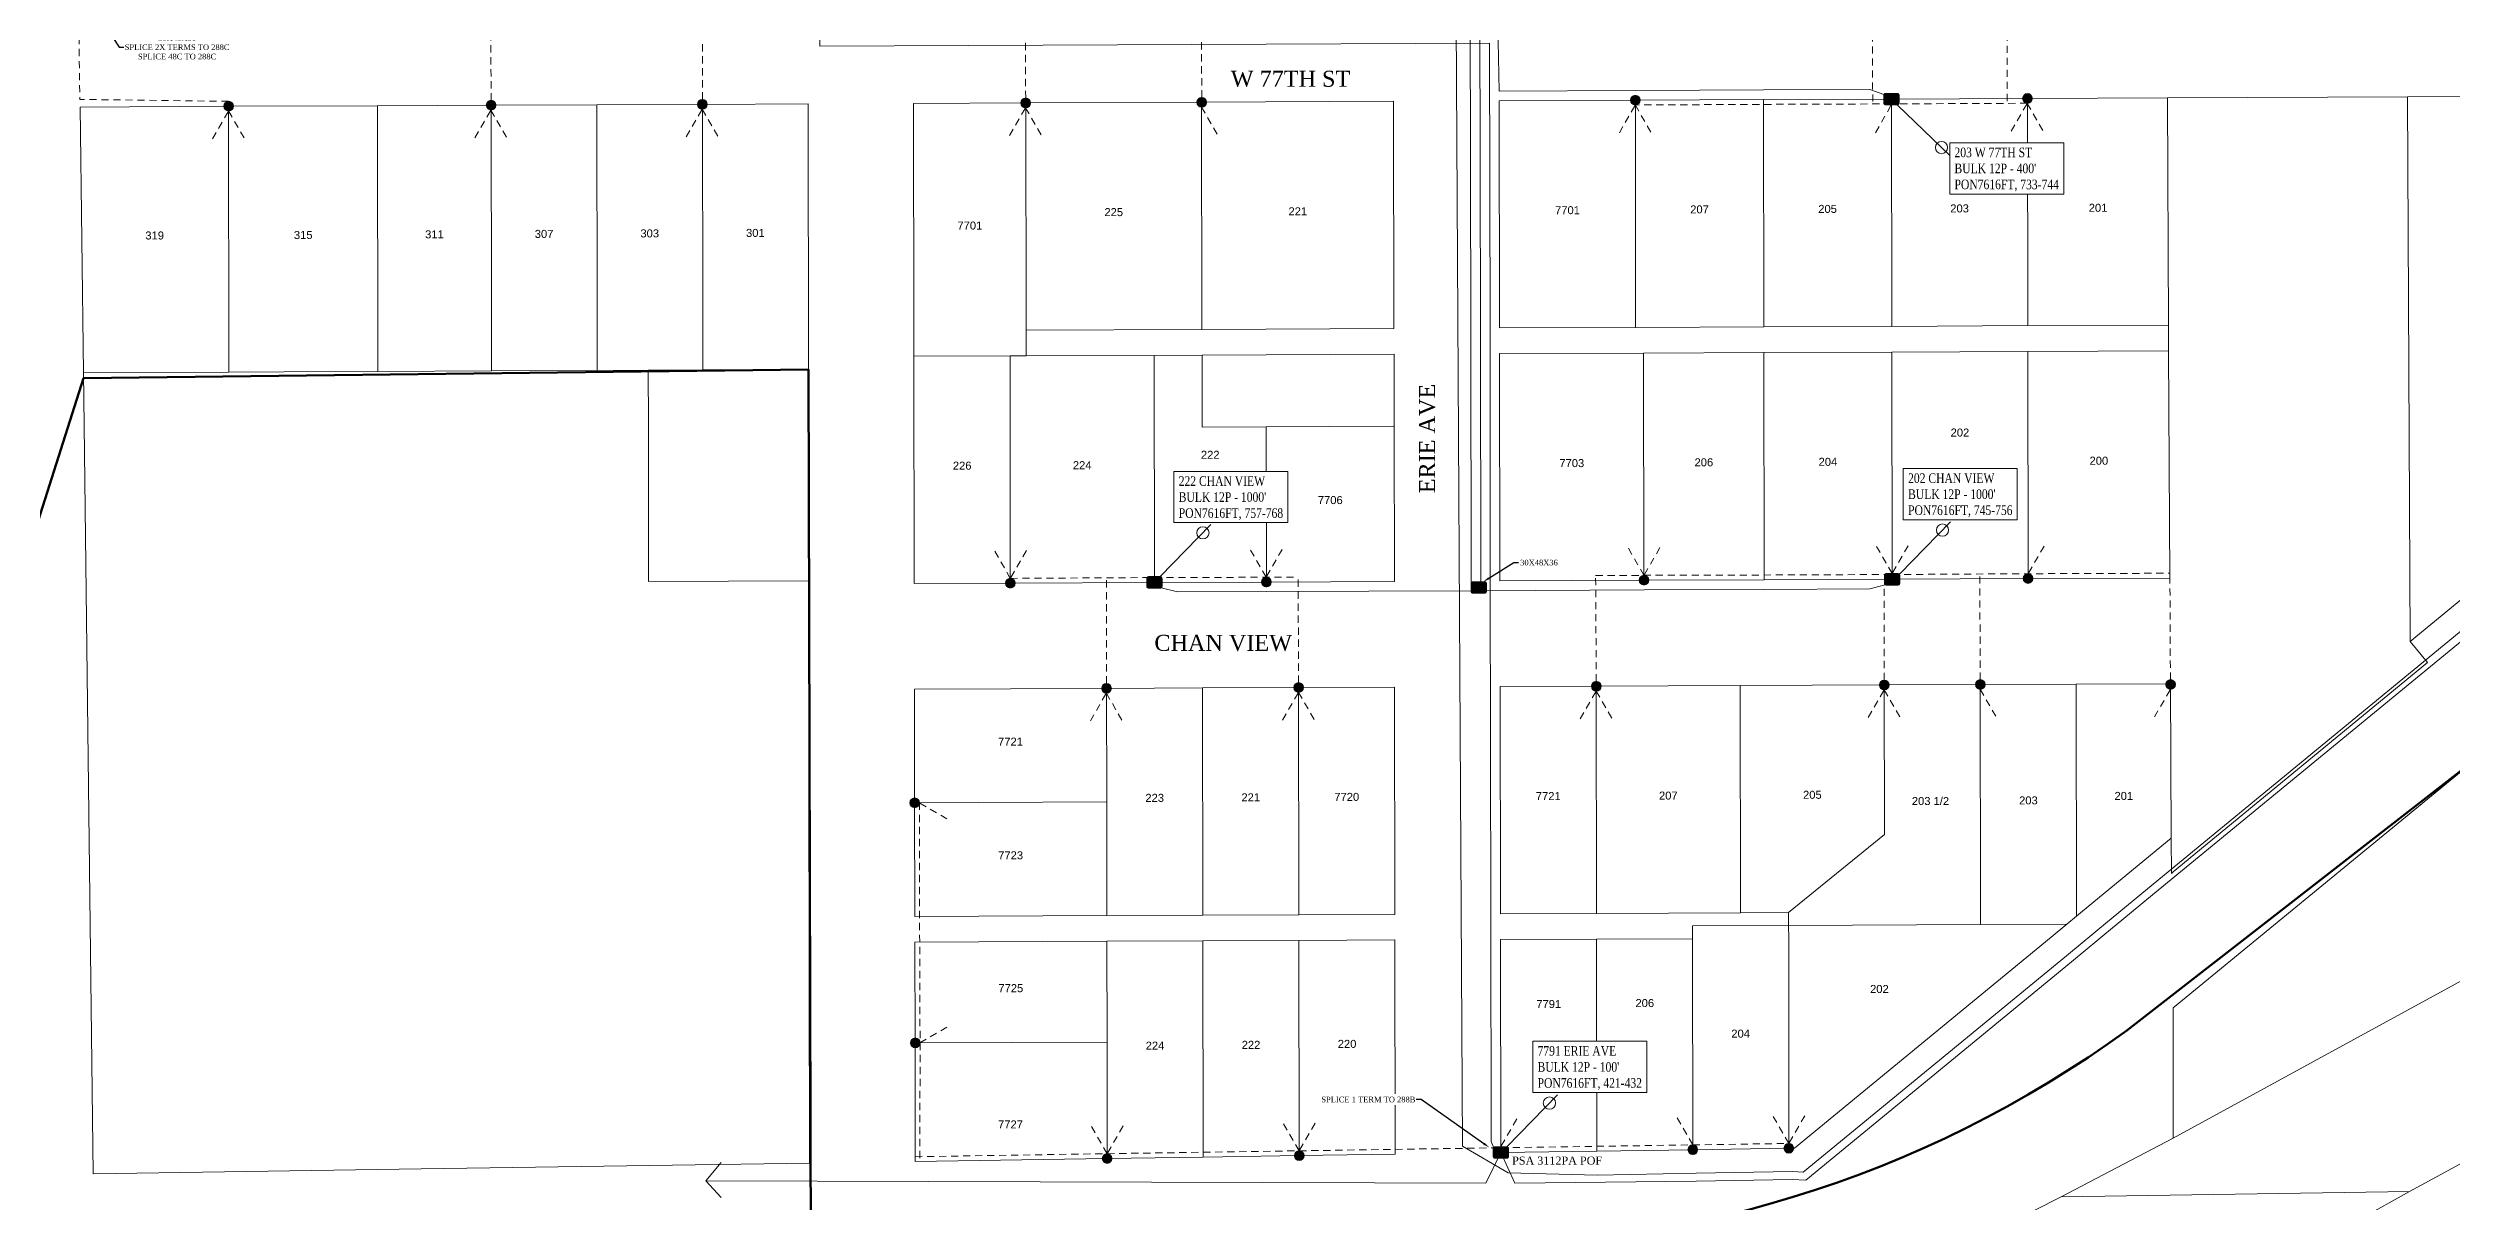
# Model space of a CAD drawing. Header units: feet. Extents: x 2741712 to 2750472, y 1004852 to 1013442.
# Drawn here: x 2746243 to 2747744, y 1007264 to 1007985 of the extents above; entities that cross this region are included whole.
import ezdxf
from ezdxf import colors
from ezdxf.entities.mleader import LeaderData, LeaderLine
from ezdxf.enums import TextEntityAlignment as Align
from ezdxf.lldxf.tags import DXFTag
from ezdxf.math import Vec2, Vec3

# ---------------------------------------------------------------- set-up
doc = ezdxf.new("R2010")
doc.units = ezdxf.units.FT
doc.header["$LTSCALE"] = 0.015
doc.header["$MEASUREMENT"] = 0
doc.linetypes.add('DASHED', pattern=[5, 3, -2])
for name, color, linetype, lineweight in [('288B', 112, '288B', 5), ('DETAIL', 7, 'Continuous', 5), ('DROP BURIED', 7, 'DASHED', 5), ('F1', 112, 'F1', 5), ('PROP_TEL', 6, 'Continuous', 5), ('Route_3_PSAs', 1, 'Continuous', 100), ('RUNNING LINE (UNDERGROUND)', 10, 'Continuous', 40), ('TAIL', 1, 'MST', 5), ('TELEPHONE STRUCT-EX', 30, 'Continuous', 5), ('TELEPHONE STRUCT-PROP', 6, 'Continuous', 5), ('TERMINALS', 7, 'Continuous', 5)]:
    doc.layers.add(name, color=color, linetype=linetype, lineweight=lineweight)
for name, color, linetype in [('AddressesCarver', 7, 'DASHED'), ('Carver County Parcels', 7, 'Continuous'), ('pole', 30, 'Continuous'), ('STREET NAME', 7, 'Continuous')]:
    doc.layers.add(name, color=color, linetype=linetype)
doc.styles.add('Dimensions 100', font='arial.ttf')
doc.styles.add('Line', font='txt.shx', dxfattribs={"height": 3})
doc.styles.add('SIMPLEX', font='times.ttf', dxfattribs={"width": 0.8})
doc.styles.get("Standard").update_dxf_attribs({"font": 'times.ttf'})
doc.styles.add('Utilities', font='arial.ttf', dxfattribs={"height": 2.5})
tags = doc.linetypes.add('288B', pattern='A,80,-5,["288B",Line,S=1.5,R=0,X=0,Y=-1.5],-24', length=109).pattern_tags.tags
tags[6] = DXFTag(74, 10)
tags = doc.linetypes.add('BBF', pattern='A,100,-5,["BBF",Line,S=1,R=0,X=0,Y=-1.5],-12', length=117).pattern_tags.tags
tags[6] = DXFTag(74, 10)
tags = doc.linetypes.add('F1', pattern='A,15,-5,["F1",Line,S=1.5,R=0,X=0,Y=-1.5],-12', length=32).pattern_tags.tags
tags[6] = DXFTag(74, 10)
tags = doc.linetypes.add('MST', pattern='A,5,-5,5,-5,["TAIL",Line,S=1.5,R=0,X=0,Y=-1.5],-20', length=40).pattern_tags.tags
tags[10] = DXFTag(74, 10)

# ---------------------------------------------------------------- blocks, each defined once
blk = doc.blocks.new('ACMAP_ANN_TEMPLATE_AddressCarver')
at = {"layer": 'AddressesCarver', "style": 'Dimensions 100'}
blk.add_attdef('AddressCarver', text='', height=5, dxfattribs=at).set_placement((0, 0), align=Align.CENTER)
blk = doc.blocks.new('EX HH')
at = {"ltscale": 40, "true_color": 0xffffff}
h = blk.add_hatch(color=7, dxfattribs=at)
h.dxf.hatch_style = 1
h.paths.add_polyline_path([(-0.061, -0.031, 0.414214), (-0.046, -0.046), (0.046, -0.046, 0.414214), (0.061, -0.031), (0.061, 0.031, 0.414214), (0.046, 0.046), (-0.046, 0.046, 0.414214), (-0.061, 0.031)])
at = {"color": 30, "const_width": 0.005, "flags": 128}
blk.add_lwpolyline([(-0.061, 0.031), (-0.061, -0.031, 0.414214), (-0.046, -0.046), (0.046, -0.046, 0.414214), (0.061, -0.031), (0.061, 0.031, 0.414214), (0.046, 0.046), (-0.046, 0.046, 0.414214)], format="xyb", close=True, dxfattribs=at)
at = {"layer": 'RUNNING LINE (UNDERGROUND)', "color": 7, "lineweight": -3, "flags": 128}
blk.add_lwpolyline([(-0.054, 0.031), (-0.054, -0.031, 0.414214), (-0.046, -0.038), (0.046, -0.038, 0.414214), (0.054, -0.031), (0.054, 0.031, 0.414214), (0.046, 0.038), (-0.046, 0.038, 0.414214)], format="xyb", close=True, dxfattribs=at)
at = {"layer": 'TELEPHONE STRUCT-PROP', "color": 30, "style": 'Utilities'}
blk.add_text('HH', height=0.05, dxfattribs=at).set_placement((0, 0), align=Align.MIDDLE_CENTER)
blk = doc.blocks.new('NEW HH')
at = {"ltscale": 40, "true_color": 0xffffff}
h = blk.add_hatch(color=7, dxfattribs=at)
h.dxf.hatch_style = 1
h.paths.add_polyline_path([(-0.061, -0.031, 0.414214), (-0.046, -0.046), (0.046, -0.046, 0.414214), (0.061, -0.031), (0.061, 0.031, 0.414214), (0.046, 0.046), (-0.046, 0.046, 0.414214), (-0.061, 0.031)])
at = {"layer": 'RUNNING LINE (UNDERGROUND)', "color": 6, "lineweight": 0, "const_width": 0.005, "flags": 128}
blk.add_lwpolyline([(-0.061, 0.031), (-0.061, -0.031, 0.414214), (-0.046, -0.046), (0.046, -0.046, 0.414214), (0.061, -0.031), (0.061, 0.031, 0.414214), (0.046, 0.046), (-0.046, 0.046, 0.414214)], format="xyb", close=True, dxfattribs=at)
at = {"layer": 'TELEPHONE STRUCT-PROP', "color": 18, "true_color": 0x000000, "style": 'Utilities'}
blk.add_text('HH', height=0.05, dxfattribs=at).set_placement((0, 0), align=Align.MIDDLE_CENTER)
blk = doc.blocks.new('Proposed FlowerPot')
at = {"lineweight": 5, "ltscale": 100, "true_color": 0xffffff}
h = blk.add_hatch(color=7, dxfattribs=at)
h.dxf.hatch_style = 1
h.paths.add_polyline_path([(-0.06, 0, 0.414214), (0, -0.06, 0.414214), (0.06, 0, 0.414214), (0, 0.06, 0.414214)])
at = {"lineweight": 5, "ltscale": 100}
blk.add_circle((0, 0), 0.0604, dxfattribs=at)
at = {"layer": 'RUNNING LINE (UNDERGROUND)', "color": 6, "lineweight": 5, "const_width": 0.00907, "flags": 128}
blk.add_lwpolyline([(-0.06, 0, -0.414214), (0, 0.06, -0.414214), (0.06, 0, -0.414214), (0, -0.06, -0.414214), (-0.06, 0)], format="xyb", dxfattribs=at)
at = {"color": 18, "linetype": 'ByBlock', "lineweight": 5, "ltscale": 100, "true_color": 0x000000, "style": 'Dimensions 100'}
blk.add_text('F', height=0.0744, dxfattribs=at).set_placement((-0.029, -0.037))
blk = doc.blocks.new('TERMINAL')
at = {"lineweight": 5, "ltscale": 0.5, "flags": 128}
blk.add_lwpolyline([(-0.1, -0.6), (-0.1, 44.8)], dxfattribs=at)
at = {"lineweight": 5, "ltscale": 0.5}
blk.add_circle((-0.1, 37.6), 3.83, dxfattribs=at)

msp = doc.modelspace()

# ---------------------------------------------------------------- linework, layer by layer
at = {"layer": '288B', "lineweight": 5, "ltscale": 100, "flags": 128}
msp.add_lwpolyline([(2746722, 1008138.5), (2746736.5, 1008127.6), (2746736.6, 1007999.7), (2747122.4, 1008001.6), (2747126.4, 1007299.2), (2747154.9, 1007282.7), (2747210.5, 1007281.2), (2747272.4, 1007282.5), (2747332.4, 1007283.4), (2747339.2, 1007283.1), (2747503.6, 1007418.3), (2747513.4, 1007426.4), (2747519.5, 1007431.4), (2747523.2, 1007434.4), (2747554.3, 1007460), (2747739.6, 1007612.4), (2747947.3, 1007783.3), (2747945.8, 1007814.6)], dxfattribs=at)
at = {"layer": 'Carver County Parcels', "lineweight": 5, "ltscale": 100}
for p, q in [((2746355.4, 1007949), (2746262.7, 1007948.4)), ((2746262.7, 1007948.4), (2746264.7, 1007782.5)), ((2746448.4, 1007949.2), (2746355.4, 1007949)), ((2746355.4, 1007949), (2746355.6, 1007782.9)), ((2746485.7, 1007949.4), (2746448.4, 1007949.2)), ((2746448.4, 1007949.2), (2746448.6, 1007783.3)), ((2746519.4, 1007949.6), (2746485.7, 1007949.4)), ((2746585.4, 1007949.8), (2746519.4, 1007949.6)), ((2746519.6, 1007816.6), (2746519.4, 1007949.6)), ((2746651.4, 1007950.1), (2746585.4, 1007949.8)), ((2746585.6, 1007816.9), (2746585.4, 1007949.8)), ((2746717.4, 1007950.4), (2746651.4, 1007950.1)), ((2746651.6, 1007817.2), (2746651.4, 1007950.1)), ((2746717.6, 1007784.5), (2746717.4, 1007950.4)), ((2746783.4, 1007950.7), (2746783.6, 1007808.7)), ((2746853.4, 1007951), (2746853.6, 1007809)), ((2746853.6, 1007809), (2746853.4, 1007951)), ((2746963.3, 1007951.5), (2746963.5, 1007809.5)), ((2747083.5, 1007810.1), (2747083.3, 1007952)), ((2747149.3, 1007952.3), (2747149.5, 1007810.4)), ((2747234.3, 1007952.7), (2747234.5, 1007810.8)), ((2747314.5, 1007811.1), (2747314.3, 1007953.1)), ((2747479.3, 1007953.8), (2747394.3, 1007953.4)), ((2747394.3, 1007953.4), (2747394.5, 1007811.4)), ((2747566.7, 1007954.2), (2747479.3, 1007953.8)), ((2747479.5, 1007811.9), (2747479.3, 1007953.8)), ((2747716.7, 1007954.9), (2747566.7, 1007954.2)), ((2747566.7, 1007954.2), (2747567.5, 1007812.2)), ((2747761.3, 1007955.1), (2747716.7, 1007954.9)), ((2747716.7, 1007954.9), (2747718.5, 1007614.5)), ((2746519.6, 1007783.6), (2746519.6, 1007816.6)), ((2746519.6, 1007816.6), (2746519.6, 1007816.6)), ((2746585.6, 1007816.9), (2746585.6, 1007816.9)), ((2746585.6, 1007816.9), (2746585.6, 1007783.9)), ((2746651.6, 1007817.2), (2746651.6, 1007817.2)), ((2746651.6, 1007817.2), (2746651.6, 1007784.2)), ((2746783.6, 1007808.7), (2746783.6, 1007792.7)), ((2746783.6, 1007808.7), (2746783.6, 1007808.7)), ((2746853.6, 1007809), (2746963.5, 1007809.5)), ((2746853.6, 1007793), (2746853.6, 1007809)), ((2746963.5, 1007809.5), (2747083.5, 1007810.1)), ((2746963.5, 1007809.5), (2746963.5, 1007809.5)), ((2747083.5, 1007810.1), (2747083.5, 1007810.1)), ((2747149.5, 1007810.4), (2747234.5, 1007810.8)), ((2747234.5, 1007810.8), (2747314.5, 1007811.1)), ((2747234.5, 1007810.8), (2747234.5, 1007810.8)), ((2747314.5, 1007811.1), (2747394.5, 1007811.4)), ((2747314.5, 1007811.1), (2747314.5, 1007811.1)), ((2747394.5, 1007811.4), (2747479.5, 1007811.9)), ((2747394.5, 1007811.4), (2747394.5, 1007811.4)), ((2747479.5, 1007811.9), (2747567.5, 1007812.2)), ((2747479.5, 1007811.9), (2747479.5, 1007811.9)), ((2747567.5, 1007812.2), (2747567.5, 1007796.2)), ((2747567.5, 1007812.2), (2747567.5, 1007812.2)), ((2746933.6, 1007793.3), (2746853.6, 1007793)), ((2746963.6, 1007793.5), (2746933.6, 1007793.3)), ((2746933.6, 1007793.3), (2746933.8, 1007651.5)), ((2747083.6, 1007794.1), (2746963.6, 1007793.5)), ((2746963.6, 1007793.5), (2746963.6, 1007748.5)), ((2746963.6, 1007793.5), (2746963.6, 1007793.5)), ((2747083.6, 1007749.1), (2747083.6, 1007794.1)), ((2747239.5, 1007794.7), (2747149.5, 1007794.4)), ((2747149.5, 1007794.4), (2747149.7, 1007652.4)), ((2747314.5, 1007795.1), (2747239.5, 1007794.7)), ((2747239.7, 1007652.9), (2747239.5, 1007794.7)), ((2747394.5, 1007795.4), (2747314.5, 1007795.1)), ((2747314.7, 1007653.1), (2747314.5, 1007795.1)), ((2747479.5, 1007795.7), (2747394.5, 1007795.4)), ((2747394.5, 1007795.4), (2747394.7, 1007653.4)), ((2747567.5, 1007796.2), (2747479.5, 1007795.7)), ((2747479.7, 1007653.9), (2747479.5, 1007795.7)), ((2747568.3, 1007654.2), (2747567.5, 1007796.2)), ((2746264.7, 1007782.5), (2746355.6, 1007782.9)), ((2746264.7, 1007782.5), (2746265.1, 1007749.5)), ((2746389.8, 1007783), (2746355.6, 1007782.9)), ((2746355.6, 1007782.9), (2746355.6, 1007782.9)), ((2746448.6, 1007783.3), (2746389.8, 1007783)), ((2746448.6, 1007783.3), (2746519.6, 1007783.6)), ((2746448.6, 1007783.3), (2746448.6, 1007783.3)), ((2746585.6, 1007783.9), (2746519.6, 1007783.6)), ((2746617.6, 1007784), (2746585.6, 1007783.9)), ((2746617.6, 1007784), (2746651.6, 1007784.2)), ((2746617.7, 1007751), (2746617.6, 1007784)), ((2746651.6, 1007784.2), (2746717.6, 1007784.5)), ((2746717.7, 1007751.5), (2746717.6, 1007784.5)), ((2746717.6, 1007784.5), (2746717.6, 1007784.5)), ((2746843.6, 1007793), (2746783.6, 1007792.7)), ((2746783.6, 1007792.7), (2746843.6, 1007793)), ((2746783.6, 1007792.7), (2746783.8, 1007650.7)), ((2746853.6, 1007793), (2746843.6, 1007793)), ((2746843.6, 1007793), (2746843.8, 1007651)), ((2746843.8, 1007651), (2746843.6, 1007793)), ((2746265.1, 1007749.5), (2746270.8, 1007282)), ((2746617.8, 1007652), (2746617.7, 1007751)), ((2746617.7, 1007751), (2746617.7, 1007751)), ((2746717.8, 1007652.5), (2746717.7, 1007751.5)), ((2746717.7, 1007751.5), (2746717.7, 1007751.5)), ((2747003.6, 1007748.7), (2746963.6, 1007748.5)), ((2747083.2, 1007749.1), (2747003.6, 1007748.7)), ((2747003.8, 1007651.7), (2747003.6, 1007748.7)), ((2747083.2, 1007749.1), (2747083.6, 1007749.1)), ((2747083.8, 1007652.1), (2747083.6, 1007749.1)), ((2747083.6, 1007749.1), (2747083.6, 1007749.1)), ((2747950.7, 1007698), (2747570.4, 1007385.7)), ((2746617.8, 1007652), (2746717.8, 1007652.5)), ((2746718.3, 1007288.7), (2746717.8, 1007652.5)), ((2746783.8, 1007650.7), (2746843.8, 1007651)), ((2746843.8, 1007651), (2746933.8, 1007651.5)), ((2746843.8, 1007651), (2746843.8, 1007651)), ((2746933.8, 1007651.5), (2746933.8, 1007651.5)), ((2747083.8, 1007652.1), (2747083.8, 1007652.1)), ((2747239.7, 1007652.9), (2747239.7, 1007652.9)), ((2747314.7, 1007653.1), (2747314.7, 1007653.1)), ((2747394.7, 1007653.4), (2747394.7, 1007653.4)), ((2747479.7, 1007653.9), (2747479.7, 1007653.9)), ((2747718, 1007270.9), (2748355.3, 1007619.1)), ((2747718.5, 1007614.5), (2747718.5, 1007614.5)), ((2746903.9, 1007585.3), (2746783.9, 1007584.8)), ((2746783.9, 1007584.8), (2746784, 1007513.8)), ((2746963.9, 1007585.6), (2746903.9, 1007585.3)), ((2746903.9, 1007585.3), (2746904, 1007514.3)), ((2747023.9, 1007585.8), (2746963.9, 1007585.6)), ((2746963.9, 1007585.6), (2746964.1, 1007443.6)), ((2747083.9, 1007586.1), (2747023.9, 1007585.8)), ((2747023.9, 1007585.8), (2747024.1, 1007443.8)), ((2747084.1, 1007444.1), (2747083.9, 1007586.1)), ((2747209.8, 1007586.6), (2747149.8, 1007586.4)), ((2747149.8, 1007586.4), (2747150, 1007444.4)), ((2747299.8, 1007587), (2747209.8, 1007586.6)), ((2747210, 1007444.7), (2747209.8, 1007586.6)), ((2747389.8, 1007587.4), (2747299.8, 1007587)), ((2747300, 1007445.1), (2747299.8, 1007587)), ((2747449.8, 1007587.7), (2747389.8, 1007587.4)), ((2747389.8, 1007587.4), (2747390, 1007493.9)), ((2747509.8, 1007588), (2747449.8, 1007587.7)), ((2747449.8, 1007587.7), (2747450, 1007445.7)), ((2747568.6, 1007588.2), (2747509.8, 1007588)), ((2747510, 1007443), (2747509.8, 1007588)), ((2747568.6, 1007588.2), (2747569.1, 1007491.7)), ((2747570.4, 1007304.2), (2748056.2, 1007569.7)), ((2746784, 1007513.8), (2746904, 1007514.3)), ((2746784, 1007513.8), (2746784.1, 1007442.8)), ((2746904, 1007514.3), (2746904, 1007514.3)), ((2746904, 1007514.3), (2746904.1, 1007443.3)), ((2747390, 1007493.9), (2747330, 1007445.2)), ((2747390, 1007493.9), (2747390, 1007493.9)), ((2747569.1, 1007491.7), (2747569.1, 1007491.7)), ((2746784.1, 1007442.8), (2746904.1, 1007443.3)), ((2746904.1, 1007443.3), (2746964.1, 1007443.6)), ((2746904.1, 1007443.3), (2746904.1, 1007443.3)), ((2746964.1, 1007443.6), (2747024.1, 1007443.8)), ((2746964.1, 1007443.6), (2746964.1, 1007443.6)), ((2747024.1, 1007443.8), (2747084.1, 1007444.1)), ((2747024.1, 1007443.8), (2747024.1, 1007443.8)), ((2747084.1, 1007444.1), (2747084.1, 1007444.1)), ((2747150, 1007444.4), (2747210, 1007444.7)), ((2747210, 1007444.7), (2747300, 1007445.1)), ((2747210, 1007444.7), (2747210, 1007444.7)), ((2747330, 1007437.2), (2747270, 1007436.9)), ((2747270, 1007436.9), (2747270.1, 1007428.9)), ((2747300, 1007445.1), (2747330, 1007445.2)), ((2747300, 1007445.1), (2747300, 1007445.1)), ((2747330, 1007445.2), (2747330, 1007437.2)), ((2747330, 1007437.2), (2747450, 1007437.7)), ((2747330.1, 1007429.2), (2747330, 1007437.2)), ((2747450, 1007437.7), (2747450, 1007445.7)), ((2747450, 1007445.7), (2747450, 1007445.7)), ((2747450, 1007437.7), (2747503.9, 1007438)), ((2746904.1, 1007427.3), (2746784.1, 1007426.8)), ((2746964.1, 1007427.6), (2746904.1, 1007427.3)), ((2746904.1, 1007427.3), (2746904.2, 1007364.3)), ((2747024.1, 1007427.8), (2746964.1, 1007427.6)), ((2746964.1, 1007427.6), (2746964.3, 1007292.5)), ((2747084.1, 1007428.1), (2747024.1, 1007427.8)), ((2747024.3, 1007293.4), (2747024.1, 1007427.8)), ((2747084.3, 1007294.3), (2747084.1, 1007428.1)), ((2747210.1, 1007428.7), (2747150.1, 1007428.4)), ((2747150.1, 1007428.4), (2747150.3, 1007295.3)), ((2747270.1, 1007428.9), (2747210.1, 1007428.7)), ((2747210.3, 1007296.2), (2747210.1, 1007428.7)), ((2747270.2, 1007297.1), (2747270.1, 1007428.9)), ((2747330.1, 1007429.2), (2747330.2, 1007298)), ((2747330.1, 1007429.2), (2747330.1, 1007429.2)), ((2747570.4, 1007385.7), (2747570.4, 1007304.2)), ((2746904.2, 1007364.3), (2746784.4, 1007363.8)), ((2746904.2, 1007364.3), (2746904.2, 1007364.3)), ((2746904.3, 1007291.6), (2746904.2, 1007364.3)), ((2747570.4, 1007304.2), (2747500.3, 1007267.6)), ((2746270.8, 1007282), (2746475.7, 1007285.1)), ((2746475.7, 1007285.1), (2746718.3, 1007288.7)), ((2746904.3, 1007291.6), (2746904.3, 1007291.6)), ((2746964.3, 1007292.5), (2746964.3, 1007292.5)), ((2747024.3, 1007293.4), (2747024.3, 1007293.4)), ((2747084.3, 1007294.3), (2747084.3, 1007294.3)), ((2747210.3, 1007296.2), (2747210.3, 1007296.2)), ((2747270.2, 1007297.1), (2747270.2, 1007297.1)), ((2747500.3, 1007267.6), (2747432.9, 1007233.5)), ((2747718, 1007270.9), (2747500.3, 1007267.6)), ((2747656.7, 1007236.9), (2747718, 1007270.9)), ((2747718, 1007270.9), (2747718, 1007270.9))]:
    msp.add_line(p, q, dxfattribs=at)
for points in [[(2747083.3, 1007952), (2746963.3, 1007951.5), (2746853.4, 1007951), (2746783.4, 1007950.7)], [(2747394.3, 1007953.4), (2747314.3, 1007953.1), (2747234.3, 1007952.7), (2747149.3, 1007952.3)], [(2747150.3, 1007295.3), (2747210.3, 1007296.2), (2747270.2, 1007297.1), (2747330.2, 1007298), (2747333.7, 1007298), (2747494.1, 1007429.9), (2747494.1, 1007429.9), (2747503.9, 1007438), (2747510, 1007443), (2747513.6, 1007446), (2747569.1, 1007491.7), (2747569.3, 1007469.7), (2747570.4, 1007470.7), (2747729.3, 1007601.4), (2747718.5, 1007614.5), (2747887.6, 1007753.6)], [(2746933.8, 1007651.5), (2747003.8, 1007651.7), (2747083.8, 1007652.1)], [(2747149.7, 1007652.4), (2747239.7, 1007652.9), (2747314.7, 1007653.1), (2747394.7, 1007653.4)], [(2747394.7, 1007653.4), (2747479.7, 1007653.9), (2747568.3, 1007654.2)], [(2746784.1, 1007426.8), (2746784.4, 1007363.8), (2746784.3, 1007289.7)], [(2746784.3, 1007289.7), (2746904.3, 1007291.6), (2746964.3, 1007292.5), (2747024.3, 1007293.4), (2747084.3, 1007294.3)]]:
    msp.add_lwpolyline(points, dxfattribs=at)
at = {"layer": 'DROP BURIED', "lineweight": 5, "ltscale": 100}
for p, q in [((2747479.3, 1007950.8), (2747394.3, 1007950.4)), ((2746843.8, 1007654), (2746933.8, 1007654.5))]:
    msp.add_line(p, q, dxfattribs=at)
at = {"layer": 'DROP BURIED', "lineweight": 5, "ltscale": 100, "flags": 128}
for points in [[(2746519.4, 1007952.6), (2746519.1, 1008018.5)], [(2746651.4, 1007953.2), (2746651.4, 1008019.1)], [(2746853.4, 1007954), (2746853.1, 1008020)], [(2746963.4, 1007954.4), (2746963.1, 1008020.5)], [(2746355.4, 1007952), (2746262.4, 1007953.2), (2746261.7, 1008012.6)], [(2747382.4, 1008016.3), (2747382.6, 1007950.4)], [(2747466.4, 1008016.7), (2747466.7, 1007950.7)], [(2747394.3, 1007950.4), (2747314.3, 1007950.1), (2747234.3, 1007949.7)], [(2746903.9, 1007588.3), (2746903.9, 1007654.3)], [(2746933.8, 1007654.5), (2747003.8, 1007654.7), (2747023.6, 1007654.8)], [(2747023.9, 1007588.8), (2747023.6, 1007654.8)], [(2747149.7, 1007655.4), (2747149.7, 1007655.4)], [(2747209.5, 1007655.7), (2747239.7, 1007655.9), (2747314.7, 1007656.1), (2747394.7, 1007656.4)], [(2747209.9, 1007589.7), (2747209.5, 1007655.7)], [(2747389.8, 1007590.5), (2747389.8, 1007649.8)], [(2747394.7, 1007656.4), (2747479.7, 1007656.9), (2747568.3, 1007657.2)], [(2747449.8, 1007590.7), (2747449.5, 1007656.7)], [(2747568.6, 1007590.7), (2747568.3, 1007657.2)], [(2746787, 1007513.8), (2746787.1, 1007442.8), (2746787.4, 1007363.8), (2746787.3, 1007289.7)], [(2747024.3, 1007296.4), (2747150.3, 1007298.3)], [(2747150.2, 1007298.3), (2747210.2, 1007299.2), (2747270.2, 1007300.1), (2747330.2, 1007301)], [(2746784.3, 1007292.7), (2746904.2, 1007294.6), (2746964.2, 1007295.5), (2747024.2, 1007296.4)]]:
    msp.add_lwpolyline(points, dxfattribs=at)
at = {"layer": 'DROP BURIED', "lineweight": 5, "ltscale": 100}
for points in [[(2746345.3, 1007928.6), (2746355.3, 1007946), (2746365.3, 1007928.6)], [(2746509.3, 1007929.2), (2746519.3, 1007946.5), (2746529.3, 1007929.2)], [(2746641.3, 1007929.8), (2746651.3, 1007947.1), (2746661.3, 1007929.8)], [(2746843.3, 1007930.7), (2746853.3, 1007948), (2746863.3, 1007930.7)], [(2746963.3, 1007948.4), (2746973.3, 1007931.1)], [(2747224.3, 1007932.3), (2747234.3, 1007949.7), (2747244.3, 1007932.3)], [(2747384.3, 1007932.4), (2747394.3, 1007949.8)], [(2747469.2, 1007933.4), (2747479.2, 1007950.7), (2747489.2, 1007933.4)], [(2747249.7, 1007673.2), (2747239.7, 1007655.9), (2747229.7, 1007673.2)], [(2747404.7, 1007674.4), (2747394.7, 1007657.1), (2747384.7, 1007674.4)], [(2747489.7, 1007674.2), (2747479.7, 1007656.9)], [(2746853.8, 1007671.4), (2746843.8, 1007654), (2746833.8, 1007671.4)], [(2747013.7, 1007672.1), (2747003.7, 1007654.8), (2746993.7, 1007672.1)], [(2747199.8, 1007566.3), (2747209.8, 1007583.6), (2747219.8, 1007566.3)], [(2747379.8, 1007567.1), (2747389.8, 1007584.4), (2747399.8, 1007567.1)], [(2747449.8, 1007584.7), (2747459.8, 1007567.4)], [(2747558.6, 1007567.4), (2747568.6, 1007584.7)], [(2746893.8, 1007564.9), (2746903.8, 1007582.3), (2746913.8, 1007564.9)], [(2747013.8, 1007565.5), (2747023.8, 1007582.8), (2747033.8, 1007565.5)], [(2746804.2, 1007503.8), (2746786.9, 1007513.8)], [(2746787.3, 1007363.8), (2746804.6, 1007373.8)], [(2747034.2, 1007313.7), (2747024.2, 1007296.4), (2747014.2, 1007313.7)], [(2747160.2, 1007316.3), (2747150.2, 1007299)], [(2747270.2, 1007300.1), (2747260.2, 1007317.4)], [(2747340.2, 1007318.3), (2747330.2, 1007301), (2747320.2, 1007318.3)], [(2746914.3, 1007311.9), (2746904.3, 1007294.6), (2746894.3, 1007311.9)]]:
    msp.add_lwpolyline(points, dxfattribs=at)
at = {"layer": 'F1', "color": 30, "linetype": 'BBF', "lineweight": 5, "ltscale": 150, "flags": 128}
msp.add_lwpolyline([(2746653.6, 1007277.7), (2747140.9, 1007276.2), (2747150.3, 1007295.3), (2747159, 1007276.2), (2747272.4, 1007277.5), (2747332.3, 1007278.4), (2747340.9, 1007278.1), (2747506.8, 1007414.5), (2747516.6, 1007422.5), (2747522.7, 1007427.6), (2747526.3, 1007430.6), (2747557.5, 1007456.2), (2747742.8, 1007608.6), (2747952.5, 1007781), (2747983.3, 1007806.3), (2748210.8, 1007993.5), (2748826.9, 1008499.5, 0.05824), (2748890.6, 1008729.8), (2749174.6, 1008729.8)], format="xyb", dxfattribs=at)
at = {"layer": 'F1', "lineweight": 5, "ltscale": 100, "flags": 128}
msp.add_lwpolyline([(2746717.1, 1008140.9), (2746724.7, 1008126.5), (2746724.8, 1007986.5), (2747143.2, 1007988.4), (2747143.5, 1007810.3), (2747143.7, 1007652.4), (2747144, 1007444.3), (2747144.3, 1007302.2), (2747145.7, 1007298.6)], dxfattribs=at)
at = {"layer": 'F1', "color": 30, "linetype": 'BBF', "lineweight": 5, "ltscale": 150, "flags": 128}
msp.add_lwpolyline([(2746663.2, 1007289.1), (2746653.6, 1007277.7), (2746663.2, 1007267.2)], dxfattribs=at)
at = {"layer": 'Route_3_PSAs', "ltscale": 50, "flags": 128}
msp.add_lwpolyline([(2748904.7, 1008635.8), (2748905.1, 1008033.5), (2748056.2, 1007569.7), (2747950.7, 1007698), (2747760.5, 1007541.8), (2747541.3, 1007371.6, -0.167177), (2747102.2, 1007236.9), (2746719.1, 1007234.3), (2746717.6, 1007784.5), (2746264.8, 1007779), (2746216.6, 1007627.7)], format="xyb", dxfattribs=at)
at = {"layer": 'TAIL', "lineweight": 5, "ltscale": 100, "flags": 128}
for points in [[(2746938.1, 1007648), (2746948.2, 1007645.5), (2747003.8, 1007645.7), (2747131.7, 1007646.3), (2747131.5, 1007810), (2747131.2, 1008009.3), (2747133.4, 1008017.3)], [(2747133.4, 1008017.3), (2747137.2, 1008009.7), (2747137.5, 1007810.5), (2747137.7, 1007646.3), (2747239.8, 1007646.9), (2747314.8, 1007647.1), (2747380.8, 1007647.4), (2747390.4, 1007649.9)], [(2747389.5, 1007956.3), (2747380.8, 1007959.4), (2747314.3, 1007959.1), (2747234.3, 1007958.7), (2747149.3, 1007958.3), (2747148.4, 1008000), (2747141.7, 1008012.3), (2747138.8, 1008015.1)]]:
    msp.add_lwpolyline(points, dxfattribs=at)

# ---------------------------------------------------------------- block references
at = {"layer": 'AddressesCarver', "lineweight": 5, "ltscale": 100}
for p, values in [((2746908.4, 1007880.3), {'AddressCarver': '225'}), ((2747023.4, 1007880.8), {'AddressCarver': '221'}), ((2747191.9, 1007881.5), {'AddressCarver': '7701'}), ((2747274.4, 1007882), {'AddressCarver': '207'}), ((2747354.4, 1007882.3), {'AddressCarver': '205'}), ((2747436.9, 1007882.6), {'AddressCarver': '203'}), ((2747523.4, 1007883), {'AddressCarver': '201'}), ((2746309.2, 1007865.7), {'AddressCarver': '319'}), ((2746402, 1007866), {'AddressCarver': '315'}), ((2746484, 1007866.4), {'AddressCarver': '311'}), ((2746552.5, 1007866.7), {'AddressCarver': '307'}), ((2746618.5, 1007867), {'AddressCarver': '303'}), ((2746684.5, 1007867.3), {'AddressCarver': '301'}), ((2746818.5, 1007871.9), {'AddressCarver': '7701'}), ((2746968.7, 1007728.7), {'AddressCarver': '222'}), ((2747437.1, 1007742.6), {'AddressCarver': '202'}), ((2746813.7, 1007721.9), {'AddressCarver': '226'}), ((2746888.7, 1007722.2), {'AddressCarver': '224'}), ((2747194.6, 1007723.5), {'AddressCarver': '7703'}), ((2747277.1, 1007724), {'AddressCarver': '206'}), ((2747354.6, 1007724.3), {'AddressCarver': '204'}), ((2747523.9, 1007725), {'AddressCarver': '200'}), ((2747043.7, 1007700.4), {'AddressCarver': '7706'}), ((2746843.9, 1007549.5), {'AddressCarver': '7721'}), ((2746934, 1007514.4), {'AddressCarver': '223'}), ((2746994, 1007514.7), {'AddressCarver': '221'}), ((2747054, 1007515), {'AddressCarver': '7720'}), ((2747179.9, 1007515.5), {'AddressCarver': '7721'}), ((2747254.9, 1007515.8), {'AddressCarver': '207'}), ((2747344.9, 1007516.3), {'AddressCarver': '205'}), ((2747418.7, 1007512.4), {'AddressCarver': '203 1/2'}), ((2747479.9, 1007512.8), {'AddressCarver': '203'}), ((2747539.5, 1007515.6), {'AddressCarver': '201'}), ((2746844, 1007478.5), {'AddressCarver': '7723'}), ((2746844.1, 1007395.5), {'AddressCarver': '7725'}), ((2747180.2, 1007385.6), {'AddressCarver': '7791'}), ((2747240.2, 1007386.2), {'AddressCarver': '206'}), ((2747386.8, 1007395), {'AddressCarver': '202'}), ((2746934.2, 1007359.6), {'AddressCarver': '224'}), ((2746994.2, 1007360.1), {'AddressCarver': '222'}), ((2747054.2, 1007360.7), {'AddressCarver': '220'}), ((2747300.1, 1007367.1), {'AddressCarver': '204'}), ((2746843.9, 1007310.4), {'AddressCarver': '7727'})]:
    msp.add_blockref('ACMAP_ANN_TEMPLATE_AddressCarver', p, dxfattribs=at).add_auto_attribs(values)
at = {"layer": 'PROP_TEL', "lineweight": 5, "ltscale": 100}
for name, p, xscale, yscale, zscale in [('Proposed FlowerPot', (2746355.4, 1007949), 50, 50, 50), ('Proposed FlowerPot', (2746519.4, 1007949.6), 50, 50, 50), ('Proposed FlowerPot', (2746651.4, 1007950.1), 50, 50, 50), ('Proposed FlowerPot', (2746853.4, 1007951), 50, 50, 50), ('Proposed FlowerPot', (2746963.4, 1007951.4), 50, 50, 50), ('Proposed FlowerPot', (2747234.3, 1007952.7), 50, 50, 50), ('NEW HH', (2747394.3, 1007953.4), 80, 80, 80), ('Proposed FlowerPot', (2747479.3, 1007953.8), 50, 50, 50), ('Proposed FlowerPot', (2746843.8, 1007651), 50, 50, 50), ('NEW HH', (2746933.8, 1007651.5), 80, 80, 80), ('Proposed FlowerPot', (2747003.8, 1007651.7), 50, 50, 50), ('NEW HH', (2747136.5, 1007648.3), 80, 80, 80), ('Proposed FlowerPot', (2747239.7, 1007652.9), 50, 50, 50), ('NEW HH', (2747394.7, 1007653.4), 80, 80, 80), ('Proposed FlowerPot', (2747479.7, 1007653.9), 50, 50, 50), ('Proposed FlowerPot', (2746903.9, 1007585.3), 50, 50, 50), ('Proposed FlowerPot', (2747023.9, 1007585.8), 50, 50, 50), ('Proposed FlowerPot', (2747209.9, 1007586.6), 50, 50, 50), ('Proposed FlowerPot', (2747389.8, 1007587.4), 50, 50, 50), ('Proposed FlowerPot', (2747449.8, 1007587.7), 50, 50, 50), ('Proposed FlowerPot', (2747568.7, 1007587.7), 50, 50, 50), ('Proposed FlowerPot', (2746784, 1007513.8), 50, 50, 50), ('Proposed FlowerPot', (2746784.4, 1007363.8), 50, 50, 50), ('Proposed FlowerPot', (2747270.2, 1007297.1), 50, 50, 50), ('Proposed FlowerPot', (2747330.2, 1007298), 50, 50, 50), ('Proposed FlowerPot', (2746904.3, 1007291.6), 50, 50, 50), ('Proposed FlowerPot', (2747024.3, 1007293.4), 50, 50, 50)]:
    msp.add_blockref(name, p, dxfattribs=dict(at, xscale=xscale, yscale=yscale, zscale=zscale))
at = {"layer": 'TELEPHONE STRUCT-EX', "lineweight": 5, "ltscale": 100, "xscale": 80, "yscale": 80, "zscale": 80}
msp.add_blockref('EX HH', (2747150.3, 1007295.3), dxfattribs=at)
at = {"layer": 'TERMINALS', "lineweight": 5, "ltscale": 100}
for p, rotation in [((2747398.5, 1007949.2), 225.9107534997111), ((2746937.9, 1007655.5), 315.6408452337593), ((2747400, 1007657.2), 315.6408452337593), ((2747154.4, 1007299.3), 315.6408452337593)]:
    msp.add_blockref('TERMINAL', p, dxfattribs=dict(at, rotation=rotation))

# ---------------------------------------------------------------- texts
at = {"layer": 'pole', "color": 30, "lineweight": 5, "ltscale": 100, "insert": (2747157.3, 1007292.8), "char_height": 5, "attachment_point": 1}
msp.add_mtext('PSA 3112PA POF', dxfattribs=at)
at = {"layer": 'STREET NAME', "lineweight": 5, "ltscale": 100, "char_height": 10, "attachment_point": 1}
for s, insert in [('W 77TH ST', (2746981.5, 1007971.1)), ('CHAN VIEW', (2746933.8, 1007618.7))]:
    msp.add_mtext(s, dxfattribs=dict(at, insert=insert))
at = {"layer": 'STREET NAME', "lineweight": 5, "ltscale": 100, "insert": (2747099.2, 1007707.2), "char_height": 10, "attachment_point": 1, "rotation": 90}
msp.add_mtext('ERIE AVE', dxfattribs=at)

# ---------------------------------------------------------------- next in the draw order: texts
at = {"layer": 'TERMINALS', "lineweight": 5, "ltscale": 100, "char_height": 6, "attachment_point": 1, "style": 'SIMPLEX', "bg_fill": 19, "box_fill_scale": 1.5, "bg_fill_color": 256, "bg_fill_transparency": 0}
for s, insert in [("203 W 77TH ST\\PBULK 12P - 400'\\PPON7616FT, 733-744", (2747433.7, 1007923.1)), ("222 CHAN VIEW\\PBULK 12P - 1000'\\PPON7616FT, 757-768", (2746949, 1007717.8)), ("202 CHAN VIEW\\PBULK 12P - 1000'\\PPON7616FT, 745-756", (2747404.7, 1007719.6)), ("7791 ERIE AVE\\PBULK 12P - 100'\\PPON7616FT, 421-432", (2747173.2, 1007361.8))]:
    msp.add_mtext(s, dxfattribs=dict(at, insert=insert))

# ---------------------------------------------------------------- next in the draw order: leaders
at = {"layer": 'DETAIL', "lineweight": 5, "ltscale": 100}
ml = msp.add_multileader_mtext('Standard', dxfattribs=at)
ml.set_content('30X48X36\\PSPLICE 2X TERMS TO 288C\\PSPLICE 48C TO 288C', color=256)
ml.set_leader_properties()
ml.build(insert=Vec2(0, 0))
ml.multileader.update_dxf_attribs({"has_text_frame": 1, "text_left_attachment_type": 2, "text_right_attachment_type": 2, "dogleg_length": 3})
ctx = ml.context
ctx.base_point, ctx.char_height, ctx.landing_gap_size, ctx.plane_origin = Vec3(2746290, 1007985.8), 3.5, 1.5, Vec3(2746291.3, 1008044.3)
ctx.left_attachment, ctx.right_attachment, ctx.text_align_type = 2, 2, 1
notes = []
notes.append((ctx, [(1, (1, 1, 0), (2746287, 1007985.8), (1, 0), 3, [(0, [(2746266.2, 1008017.4)], 0, [])])]))
ctx.mtext.insert, ctx.mtext.alignment, ctx.mtext.flow_direction = Vec3(2746323.2, 1007993.4), 2, 5
ctx.mtext.has_bg_fill, ctx.mtext.bg_color, ctx.mtext.bg_scale_factor, ctx.mtext.bg_transparency, ctx.mtext.use_window_bg_color = 1, -1027028792, 1.5, 0, 1
ml = msp.add_multileader_mtext('Standard', dxfattribs=at)
ml.set_content('30X48X36', color=256)
ml.set_leader_properties()
ml.build(insert=Vec2(0, 0))
ml.multileader.update_dxf_attribs({"has_text_frame": 1, "text_left_attachment_type": 2, "text_right_attachment_type": 2, "dogleg_length": 3})
ctx = ml.context
ctx.base_point, ctx.char_height, ctx.landing_gap_size, ctx.plane_origin = Vec3(2747161.4, 1007663.9), 3.5, 1.5, Vec3(2747206.7, 1007661.3)
ctx.left_attachment, ctx.right_attachment, ctx.text_align_type = 2, 2, 1
notes.append((ctx, [(1, (1, 1, 0), (2747158.4, 1007663.9), (1, 0), 3, [(0, [(2747139.3, 1007651.9)], 0, [])])]))
ctx.mtext.insert, ctx.mtext.alignment, ctx.mtext.flow_direction = Vec3(2747174.1, 1007665.6), 2, 5
ctx.mtext.has_bg_fill, ctx.mtext.bg_color, ctx.mtext.bg_scale_factor, ctx.mtext.bg_transparency, ctx.mtext.use_window_bg_color = 1, -1027028792, 1.5, 0, 1
ml = msp.add_multileader_mtext('Standard', dxfattribs=at)
ml.set_content('SPLICE 1 TERM TO 288B', color=256)
ml.set_leader_properties()
ml.build(insert=Vec2(0, 0))
ml.multileader.update_dxf_attribs({"has_text_frame": 1, "text_left_attachment_type": 2, "text_right_attachment_type": 2, "dogleg_length": 3})
ctx = ml.context
ctx.base_point, ctx.char_height, ctx.landing_gap_size, ctx.plane_origin = Vec3(2747037.6, 1007328.4), 3.5, 1.5, Vec3(2747161.4, 1007367.8)
ctx.left_attachment, ctx.right_attachment, ctx.text_align_type = 2, 2, 1
notes.append((ctx, [(0, (1, 1, 0), (2747100.4, 1007328.4), (-1, 0), 3, [(0, [(2747143, 1007298.5)], 0, [])])]))
ctx.mtext.insert, ctx.mtext.alignment, ctx.mtext.flow_direction = Vec3(2747067.5, 1007330.2), 2, 5
ctx.mtext.has_bg_fill, ctx.mtext.bg_color, ctx.mtext.bg_scale_factor, ctx.mtext.bg_transparency, ctx.mtext.use_window_bg_color = 1, -1027028792, 1.5, 0, 1
for ctx, leaders in notes:
    for number, flags, end, landing, length, lines in leaders:
        leader = LeaderData()
        leader.index, (leader.has_last_leader_line, leader.has_dogleg_vector, leader.attachment_direction) = number, flags
        leader.last_leader_point, leader.dogleg_vector, leader.dogleg_length = Vec3(end), Vec3(landing), length
        for number, points, colour, breaks in lines:
            line = LeaderLine()
            line.index, line.vertices, line.color, line.breaks = number, Vec3.list(points), colors.encode_raw_color(colour), breaks
            leader.lines.append(line)
        ctx.leaders.append(leader)

doc.saveas('drawing.dxf')
